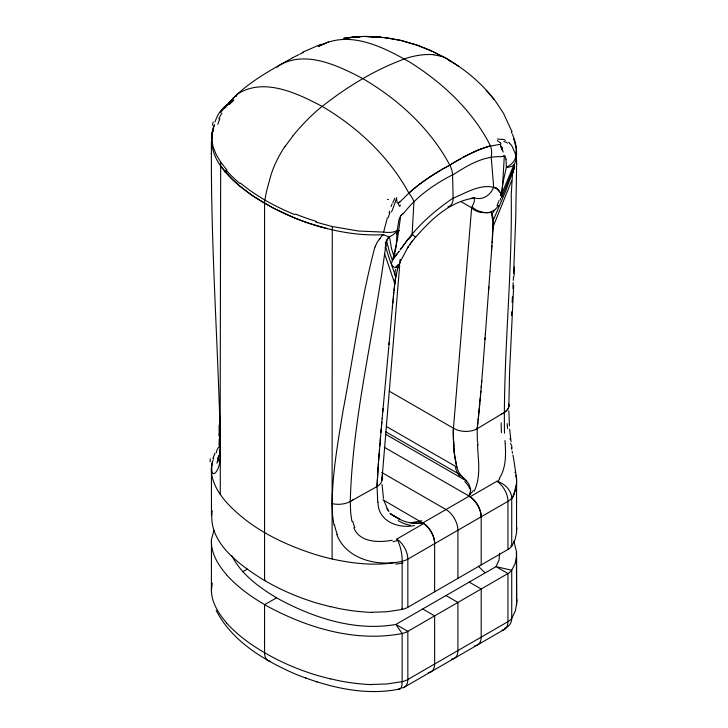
<?xml version="1.0" encoding="UTF-8"?>
<svg xmlns="http://www.w3.org/2000/svg" width="728" height="728" viewBox="0 0 728 728"><rect width="100%" height="100%" fill="white"/><g stroke="black" fill="none" stroke-linecap="round" stroke-linejoin="round"><path stroke-width="1.09" d="M353.08 499.808L350.25 501.455A16.89 9.755 0 0 1 332.095 503.63L332.104 558.977C354.982 564.064 379.042 566.366 402.138 561.297A16.89 9.755 0 0 0 407.844 559.131L507.971 501.328A16.89 9.755 0 0 0 511.729 498.025C516.352 491.518 517.654 483.028 515.834 475.32M396.387 273.3L395.732 276.786L388.088 254.946L385.613 246.674L385.667 244.035M372.135 612.239L386.896 611.766L402.138 609.436A16.89 9.755 0 0 0 407.844 607.27L507.971 549.467A16.89 9.755 0 0 0 511.729 546.164L515.06 539.675L516.543 532.577L516.58 478.341L513.604 458.485M211.384 152.334L211.393 147.884M226.69 622.959C218.764 613.841 211.575 602.693 211.384 590.199L211.466 539.621L213.877 530.403M516.616 165.993L515.715 218.527L513.622 273.4M508.854 406.351L509.555 372.463L513.686 285.531M513.877 541.195L516.48 551.651L516.607 603.548L515.442 610.737L511.729 618.372A16.89 12.822 34.5 0 1 504.777 628.237M219.155 439.384L219.064 445.39M211.402 146.892L211.439 144.371M385.676 245.445L385.758 242.979M211.384 590.199L212.267 583.028M211.466 143.27L211.493 142.542A10.711 0.701 -88.2 0 0 211.484 141.523M211.566 139.367L211.975 133.661L213.659 126.536M504.477 433.196C503.23 353.854 512.485 274.593 511.22 195.177L512.43 174.42M492.874 231.786C493.329 225.462 493.648 217.081 491.355 212.139M213.004 460.305C208.727 471.99 213.541 484.721 220.293 494.421A163.063 94.149 0 0 0 225.516 501.246C249.094 527.791 282.173 543.971 315.552 554.572A166.821 96.314 0 0 0 332.095 558.986M220.102 450.496L220.684 162.107L216.171 154.536L213.168 147.074L211.775 139.867L212.094 133.06A16.89 6.725 12.1 0 1 213.586 130.913M491.837 247.147L493.156 220.921M514.068 276.231L514.432 266.939M351.888 521.284L350.669 512.685L350.25 501.455L377.004 486.568L378.123 466.821M377.004 486.568L378.351 463.627M513.285 280.371L513.458 276.886M512.876 288.497L513.167 282.691M516.543 532.577L516.58 528.846M516.543 556.647L516.48 551.651L516.543 604.786L516.543 556.647L515.06 563.745L511.729 570.233A16.89 9.755 0 0 1 507.971 573.537L407.844 631.34A16.89 9.755 0 0 1 402.138 633.506C354.836 642.642 305.778 627.527 264.564 604.695L264.564 652.834A16.89 9.801 -59.7 0 0 270.379 661.324M502.202 196.169L514.15 166.94L514.086 165.029M512.139 302.466L512.448 296.642M511.42 315.406L511.62 311.839M212.267 510.819C207.425 543.225 240.813 565.592 264.564 580.625L265.311 580.198M211.466 539.621C210.574 552.989 218.273 565.146 226.69 574.82M492.829 232.632L492.619 236.036M492.501 237.738L492.565 236.891M492.383 239.448L492.447 238.593M219.82 455.956C221.794 469.742 208.618 484.939 212.467 461.361M492.265 241.159L492.146 242.87M378.251 465.11L381.208 429.056M399.681 265.52L381.982 479.479M484.966 339.466L485.467 332.76M488.634 289.971L490.035 271.089M491.436 252.48L491.691 249.14M485.358 334.207L488.861 286.877M491.582 250.569L491.928 245.809M378.496 461.689L379.161 453.107M483.392 360.251L485.085 337.901M490.035 271.135L491.455 252.288M483.401 360.16L481.636 382.473M379.297 451.387L379.443 449.667M481.208 387.633L481.772 380.808M516.489 483.692L514.041 493.793M379.725 446.228L380.016 442.788M381.891 480.516L382.519 473.155M473.791 197.661C475.875 200.846 472.718 204.695 471.644 207.771L453.271 430.567M480.78 392.801L481.354 385.967M380.162 441.059L380.462 437.61M480.917 391.118L477.159 429.01L477.359 441.259M480.48 396.25L480.626 394.531M315.879 222.122L332.259 226.517L332.104 503.576C332.523 472.181 338.065 441.159 343.125 410.264C353.444 356.156 360.633 301.246 374.656 247.948A44.426 35.745 -5.7 0 1 375.102 246.856M380.908 432.441L382.145 418.618M381.527 425.534L381.836 422.076M480.025 401.437L480.325 397.979M514.141 167.103L514.068 167.649M382.136 418.709L383.083 408.353M392.483 306.415L388.998 344.526M382.773 411.702L389.189 342.469M392.346 307.862L392.993 300.937M479.543 406.634L479.861 403.166M393.111 299.672L393.821 292.256M392.792 303.039L393.147 299.199M393.311 297.47L393.648 293.994M479.379 408.363L478.514 416.989M393.739 293.111L395.249 279.916M394.003 290.508L394.094 289.635M385.522 247.684L384.493 254.773C373.327 336.928 352.579 418.318 350.25 501.455M394.185 288.761L394.276 287.888M218.464 456.42L218.191 458.977L218.6 455.473M478.16 420.338L478.332 418.664M394.376 287.014L394.576 285.249M477.968 422.012L477.186 428.728A16.881 10.165 2.3 0 1 465.228 431.422A16.917 10.201 2.3 0 1 453.28 428.119L389.334 391.209M394.676 284.366L394.931 282.273M502.074 193.803L504.34 155.746A3.567 2.038 -60.6 0 0 504.031 155.856L503.53 156.129M502.056 193.921L501.647 196.687M394.986 281.854L395.377 279.015M395.268 279.761L398.225 265.893M395.395 278.915L395.659 277.213M400.646 215.652L398.971 219.601L397.179 230.376A16.89 13.313 -2.7 0 1 389.453 236.755L389.344 236.882A2.521 1.993 -15.5 0 1 388.907 237.264L388.142 237.747A2.139 1.647 -15.8 0 0 387.724 238.147L386.55 240.604L389.553 252.352L392.547 260.615L393.439 256.629M218.345 457.493L216.953 463.135L218.882 459.859M501.556 197.243L501.783 197.07M514.014 167.95L513.904 168.55M332.259 226.517L358.576 231.031L383.638 232.105L387.314 217.89M212.194 132.596L213.532 127.018M385.858 242.47L386.022 241.887A7.553 5.415 -10.2 0 1 386.213 241.651L386.459 240.822M513.777 169.069L505.396 191.746L493.147 220.548L492.901 217.581M512.958 171.963L513.449 170.261M213.659 126.563L214.032 125.189M393.475 256.502L397.361 239.849L400.755 215.552A3.567 2.084 -59.5 0 1 401.073 215.297L401.583 214.988M212.913 458.695L215.042 453.034M398.216 266.475L397.634 268.395L396.578 267.34M215.015 122.013C217.363 114.651 221.731 107.289 229.129 104.113M392.801 202.866L394.767 198.307M389.116 212.667L389.708 211.084M511.729 180.489L493.111 226.736M375.084 246.847L376.658 243.307A15.497 12.358 -7.8 0 1 377.077 242.542L378.305 240.704A14.414 11.357 -10.3 0 1 378.924 239.94L379.297 239.43M213.468 459.122L213.723 458.54M400.518 261.279L407.962 247.183M506.024 159.277L506.379 167.331L503.066 182.127L501.082 195.377L513.904 164.91A16.89 15.825 -9.8 0 0 516.17 158.176C517.399 150.023 515.724 141.541 512.294 134.098M474.283 491.045C478.924 481.281 479.197 470.06 478.442 459.468M498.762 205.487L498.443 206.07M386.55 240.604L389.453 236.755A16.89 7.198 38.7 0 1 383.665 234.68C362.353 235.89 340.995 232.551 320.502 226.836M379.861 238.657L381.636 236.118L383.665 234.68M392.747 259.896L396.596 254.527M408.535 246.337L407.307 248.166L410.237 243.88M284.957 146.647L292.711 136.236M494.157 210.883L491.873 213.987L491.573 213.441M394.221 257.757L394.649 257.157M402.975 246.091L403.558 245.272M499.281 478.451C505.915 468.313 505.96 455.464 505.205 443.789M403.822 244.908L404.331 244.199M403.103 245.909L402.129 247.265M403.394 245.5L403.867 244.845M404.24 244.326L404.641 243.78M401.719 247.811L402.184 247.183M404.568 243.88L404.95 243.352M409.8 244.508L412.731 240.568L411.129 242.679M404.886 243.434L406.297 241.514M395.067 256.575L395.577 255.883M401.701 247.848L400.882 248.949M401.374 248.284L400.946 248.867M406.042 241.851L406.634 241.068M395.714 255.701L396.478 254.673M406.406 241.368L407.189 240.331M406.77 240.886L407.525 239.885M400.282 249.74L400.737 249.149M399.344 230.412L397.816 232.423A40.895 12.676 -50.3 0 0 396.341 234.443M396.56 254.573L398.553 251.988M407.316 240.158L408.326 238.857M396.815 254.236L397.17 253.781M228.255 104.532C230.512 104.332 238.375 95.268 230.476 102.848A10.365 9.191 30.7 0 1 229.529 103.44L226.963 104.859L231.349 100.145M407.98 239.294C420.484 223.068 436.236 209.6 453.116 198.116C466.311 192.966 481.636 182.646 496.25 188.17M398.726 251.77L399.235 251.105M398.271 252.352L398.935 251.497M398.307 265.793L398.48 265.584A16.89 12.03 19.3 0 0 400.3 259.459M412.521 240.841C428.665 221.858 447.584 202.238 473.291 198.189L470.643 198.535L473.819 198.171M405.632 210.893C418.145 195.386 435.217 183.738 452.552 174.838M405.105 211.511L404.304 212.43M228.774 102.876L229.957 101.611M230.257 101.292L235.59 95.887M232.723 98.735L233.87 97.579M403.066 213.768L403.576 213.24A26.281 15.561 -60.2 0 0 404.331 212.467M234.161 97.297L234.744 96.715M235.044 96.424L237.146 94.413M235.936 95.559C252.352 79.816 272.609 69.096 292.237 57.985M399.936 201.883L409.3 192.72M409.172 192.829L411.493 190.736M409.373 192.647L418.163 185.285M412.075 190.226L413.822 188.734M414.123 188.497L415.879 187.06M500.791 144.007L500.655 142.897L497.288 140.668M416.471 186.586L419.747 184.075M418.545 184.976L419.446 184.293M419.546 184.239L421.257 182.956M419.892 183.984L424.342 180.744M421.567 182.728L422.176 182.291M422.468 182.091L429.884 176.977M424.661 180.526L425.289 180.08M425.607 179.862L426.553 179.206M426.872 178.988L427.509 178.551M427.837 178.333L428.474 177.896M428.801 177.687L429.447 177.25M429.775 177.041L430.839 176.349M430.093 176.822L433.242 174.802M431.076 176.176L434.207 174.183M227.454 104.568L230.403 103.158M433.387 174.693L435.808 173.182M434.379 174.056L436.436 172.791M503.549 412.885L503.94 412.639A16.89 9.746 0 0 0 508.563 403.94A16.89 9.737 0 0 1 503.94 412.639L503.275 413.049M436.054 173.018L440.222 170.507M436.727 172.6L437.746 171.981M452.215 163.627L448.12 166.011M451.46 164.082L456.329 161.188M438.083 171.781L440.859 170.134M477.186 428.728L502.83 413.322M452.57 163.418L453.125 163.081M322.477 44.617C351.642 30.54 384.675 47.875 410.183 62.371C443.061 83.119 472.8 110.938 490.545 145.955A16.89 12.167 77.3 0 1 491.218 157.175L493.675 187.078A16.89 14.888 -73.4 0 1 473.737 197.625M454.226 162.426L461.397 158.322M440.458 170.361L444.708 167.913M226.927 105.26L228.237 104.55M505.05 629.019L403.721 687.523M456.665 160.988L457.685 160.406M441.832 169.56L442.861 168.96M242.497 571.862L247.283 569.096M399.39 519.073C406.524 522.932 414.914 524.16 422.895 522.859L469.032 496.223C472.709 489.926 469.214 482.437 463.845 478.478M401.747 608.872L402.138 609.436L402.138 561.297A16.89 5.396 78.6 0 0 396.851 539.029L423.632 523.569A16.89 9.755 60 0 1 434.634 543.67L434.634 591.8M384.275 447.283L470.188 496.687L496.969 481.226A16.89 12.503 33.3 0 1 511.729 498.025L511.729 546.164L510.747 545.945M501.11 414.35L503.94 412.721M458.03 160.206L459.04 159.632M264.564 604.695L276.567 597.834C312.421 617.626 354.645 631.695 395.905 624.442L496.023 566.639L499.053 560.005L499.626 553.189M443.889 168.368L445.345 167.549M444.926 167.786L449.795 165.11C430.175 128.419 398.271 99.29 362.599 78.487M459.341 159.468L463.399 157.23M446.31 167.012L447.01 166.621M463.117 157.385L467.749 154.973M463.745 157.048L465.338 156.211M292.574 57.803L297.524 55.273M465.711 156.01L467.358 155.164M467.685 155L473.846 152.025M302.175 52.407L321.166 44.171M468.978 154.345L470.597 153.553M298.18 54.955L298.826 54.645M470.916 153.399L474.756 151.606M299.79 54.181L300.436 53.872M318.291 46.437L324.051 43.725M301.074 53.581L301.711 53.28M318.445 46.41L328.401 41.824M474.092 151.906L480.607 149.103M229.302 104.031L230.548 103.494M302.666 52.853L303.294 52.571M475.029 151.479L478.742 149.686M479.015 149.75L488.715 146.401L499.335 144.499M480.826 149.022L482.318 148.448M482.619 148.339L484.393 147.702M484.684 147.602L487.041 146.865M487.341 146.774L489.089 146.301M489.38 146.228L490.053 146.064M392.283 540.231C379.042 542.706 359.632 542.688 353.826 527.791M399.863 688.988C364.573 696.268 328.091 687.096 295.286 674.037C264.264 660.423 232.168 641.55 216.171 610.383M343.316 38.275L363.782 36.4L386.104 37.783M497.452 139.021L502.575 139.494M502.074 156.602L501.565 156.666A26.281 15.242 -61.3 0 1 500.837 156.72C483.037 155.919 466.957 165.757 452.579 175.111L453.116 198.116M414.532 525.543C398.371 528.901 377.823 521.339 378.014 502.129M395.158 562.425C372.727 565.483 345.272 557.311 336.709 534.343M344.672 38.074L359.641 36.6L358.167 36.737M347.274 37.792L360.933 36.5L346.055 37.911M212.212 135.463C208.272 161.625 234.225 182.919 253.945 196.642M372.135 684.447L386.896 683.974L402.138 681.645A16.89 9.755 0 0 0 407.844 679.479L507.971 621.667A16.89 9.755 0 0 0 511.729 618.372L511.729 570.233L496.023 566.639L507.971 573.537L507.971 621.667A16.89 9.755 60 0 1 502.002 630.166M387.433 199.472L388.352 199.518M379.388 37.092L380.799 37.155L365.137 36.4M366.475 36.436L382.164 37.255M433.679 54.855L441.432 56.302M400.637 40.377L384.839 37.565L400.637 40.377L417.353 45.227L431.868 51.06L443.225 56.948M330.767 606.806L316.735 603.075A210.401 121.476 0 0 1 264.719 580.535M330.767 679.015L316.735 675.284A210.401 121.476 0 0 1 264.719 652.743A209.118 120.73 0 0 1 226.544 623.004M480.435 212.112L479.279 211.793M327.373 228.665L308.836 223.205A206.161 119.028 0 0 1 294.512 217.89L273.464 208.199L254.727 197.188M401.956 40.704L417.353 45.227L431.868 51.06L430.576 50.541M305.396 677.977L306.743 678.441M315.852 681.526L317.062 681.945M294.722 214.614C275.321 206.688 256.684 196.505 240.486 183.128M399.308 519.019L394.367 516.279M398.68 518.7L399.854 519.301L391.218 514.314M433.251 51.715L447.529 59.223M398.444 518.573L395.695 517.062M362.289 78.305C337.574 65.447 304.723 49.422 278.205 66.048A16.89 9.737 59.9 0 0 277.059 67.258M460.879 201.556L471.644 207.771M386.468 426.517L456.784 467.112L458.549 471.753L460.933 475.493M385.74 431.804L460.524 474.975L466.375 480.899L385.74 434.343M381.7 472.436L445.964 509.536A16.89 9.755 60 0 1 457.912 530.23L457.912 578.369M382.837 499.736L423.614 523.541M469.241 582.1L481.19 588.998L481.19 637.136A16.89 9.755 60 0 1 474.884 645.654M445.964 595.54L457.912 602.438L457.912 650.577A16.89 9.755 60 0 1 451.606 659.095M422.686 608.981L434.634 615.87L434.634 664.009A16.89 9.755 60 0 1 428.328 672.526M264.664 203.358L251.533 195.022M395.204 516.78L393.047 515.479M496.223 188.161L500.445 192.774L501.565 197.161L501.31 194.84M394.221 516.197L390.481 513.722M276.567 597.834C258.986 587.168 241.141 574.319 231.713 555.491M496.341 188.224L497.088 188.743M448.393 59.723C465.738 69.988 481.481 83.156 493.857 99.117M447.274 59.004L458.658 66.275M392.838 515.342L389.935 513.304M250.778 194.449L240.176 186.341A204.641 118.145 0 0 1 231.304 178.287L221.221 166.566M415.124 236.937L415.551 237.219L412.121 234.17L413.941 201.793A16.89 6.488 47.1 0 0 408.881 193.102C389.134 156.839 357.939 127.5 322.595 106.634C297.879 93.639 264.191 76.95 237.546 94.049A16.89 6.488 47.1 0 0 236.373 96.46M504.932 155.838L506.005 159.159M497.188 188.816L498.443 189.99M508.681 142.397L509.545 143.134M478.314 566.193L484.593 572.345M513.95 165.019L513.913 164.956A16.89 8.945 19.9 0 1 506.379 167.331A16.89 12.039 -15.9 0 0 515.906 155.746L516.225 148.376L514.268 140.822M463.727 478.36L461.079 475.675M498.507 190.072L499.308 191.073M226.827 169.952L220.684 162.107M486.268 90.254L495.459 101.101L503.512 113.331L512.075 131.877M398.362 204.486L398.871 205.16M472.099 206.97A16.89 12.485 17.2 0 0 490.79 212.212L491.518 213.35M499.435 191.255L499.808 191.782M388.415 510.647L387.05 508.645L388.925 511.52M399.317 205.797L399.745 206.434M500.282 192.501L500.691 193.22M387.696 509.636L384.084 500.864M500.582 145.909L501.128 146.974M501.119 146.929L500.546 145.809L502.502 150.086M511.347 132.178L511.83 133.142M225.07 172.236L224.552 171.135M501.437 147.657L501.665 148.166M513.522 138.921L513.904 139.876M501.019 193.93L501.283 194.722M501.638 147.839L503.23 152.107M400.127 205.087L400.345 205.696M394.776 283.511L384.639 253.863M502.184 149.513L501.628 148.039L502.42 150.232M514.96 472.044L515.16 472.7M456.811 467.194L454.117 451.424M396.569 198.826L397.206 202.948L398.152 203.267A4.932 4.55 85.2 0 0 398.753 202.976M456.774 467.094L454.854 457.794M513.44 457.712L512.894 455.018M333.925 524.897L332.569 515.324L332.104 503.64M512.521 453.125L512.148 451.26M383.474 498.416L382.064 484.439M502.129 147.32L502.293 148.157M511.793 449.413L511.456 447.593M510.883 444.38L510.701 443.325M511.52 444.99L512.002 448.002M510.064 439.212L509.964 438.538M389.453 236.755L391.555 248.694L394.148 257.111L396.26 245.755L397.179 230.376A16.89 6.725 12.1 0 1 383.638 232.105M454.845 457.757L454.536 455.4M511.047 441.796L509.655 429.083M514.077 165.838L514.15 166.94M225.507 172.208L225.362 170.807M454.463 454.773L454.226 452.543M377.605 498.844L377.031 486.55A16.881 10.174 2.2 0 0 381.845 478.187M454.19 452.17L454.026 450.323M454.09 451.06L453.69 445.554M225.826 171.071L225.907 171.963M453.99 449.95L453.335 435.954M504.968 440.531L505.177 443.325M478.396 458.831L477.486 444.699M509.427 425.971L508.863 410.856M516.48 159.787L515.06 152.953L511.902 145.964A32.578 21.376 -34.3 0 0 509.436 143.225M516.562 160.888L516.598 161.998M453.48 441.113L453.389 438.156M516.58 601.055L516.616 602.311M453.38 437.792L453.271 429.693M453.335 435.59L453.298 433.77M453.289 433.051L453.28 431.267M516.607 162.508L516.616 164.737M219.083 425.352L219.146 434.844M211.411 468.322L211.475 515.542M220.293 439.02C217.991 343.898 211.065 248.885 211.384 153.681M507.971 549.467L507.971 501.328A16.89 9.755 60 0 0 496.969 481.226M470.188 496.687A16.89 9.755 60 0 1 481.19 516.789L481.19 564.928M407.844 607.27L407.844 559.131A16.89 9.755 60 0 0 396.851 539.029M264.564 580.625L264.564 203.303A16.89 9.801 -59.7 0 1 264.874 200.018L265.547 196.396A173.428 100.127 -60 0 1 266.821 190.163L271.107 174.529A69.187 39.949 -60 0 1 284.848 146.556M220.293 494.421L220.293 439.093A16.89 9.755 0 0 1 219.465 433.533M408.927 239.093A49.449 15.197 -50.3 0 1 412.567 234.589M453.135 198.125A16.871 9.737 60 0 1 447.866 206.798M452.561 175.166A16.89 9.783 60.3 0 0 451.797 170.188A16.917 9.783 59.9 0 0 449.804 165.11M394.531 274.966A24.151 8.736 -65.6 0 1 395.704 269.351M385.276 246.965A36.691 14.933 -59.5 0 1 385.167 247.966M386.013 245.227A18.2 9.382 -48.9 0 1 386.013 246.446M385.867 243.962A11.721 6.916 -33.7 0 1 386.841 240.595M214.041 126.508A74.392 48.212 -55.9 0 1 214.578 124.615M217.79 124.352A53.299 37.192 -53.2 0 1 219.874 118.873M218.8 118.782A30.485 22.459 -49.9 0 1 221.904 113.213M220.611 112.567A22.14 20.111 -37.9 0 1 226.344 106.743M225.543 105.606A18.173 15.261 -31.6 0 1 226.699 104.877M292.638 136.127A143.179 82.692 -60 0 1 319.61 108.417C345.818 87.469 375.066 69.378 406.77 58.104A143.179 82.674 -60 0 1 433.733 54.691M320.402 226.945A208.099 120.147 0 0 1 265.565 203.658M422.795 522.631A31.149 22.759 8 0 1 411.038 522.786M422.895 522.859A16.89 9.919 60.9 0 1 434.634 543.67M410.601 525.279A24.033 16.808 8.1 0 1 398.207 520.565M493.429 187.351A49.449 20.43 -41.4 0 1 496.032 188.279M491.573 214.178A24.151 15.261 -41.9 0 1 492.146 217.899M512.148 174.529A36.691 20.548 -46.4 0 1 512.339 173.446M513.149 173.046A18.2 7.89 -55.9 0 1 513.495 171.708M514.605 166.221A11.721 2.876 -63.8 0 1 514.15 169.488M441.532 56.092A69.187 39.94 -60 0 1 450.496 61.598M479.079 212.048A17.081 11.994 12 0 1 471.416 207.899M470.561 488.67A31.149 19.92 15.6 0 1 468.932 496.178A16.89 9.582 59.2 0 1 481.19 516.789M464.746 481.618A24.033 15.597 12.3 0 1 469.706 488.679M459.914 476.394A15.697 10.137 80.9 0 1 455.464 467.585M402.921 562.871A63.627 48.139 10.2 0 1 395.732 564.136M372.108 612.412A122.359 70.643 0 0 1 330.894 606.652M514.205 493.848A63.627 41.36 18.9 0 1 512.221 498.243M516.634 526.926A122.359 70.643 0 0 1 516.889 528.828M354.836 527.582A50.605 40.959 19.8 0 1 352.743 521.239M397.752 540.358A52.489 39.995 14.8 0 1 393.075 541.714M337.31 534.27A65.939 50.805 32 0 1 334.507 524.915M421.803 520.693A50.696 35.617 9.7 0 1 413.304 522.231M377.877 502.12A102.775 81.117 25.9 0 1 377.477 498.835M210.155 461.716A65.575 32.341 -11 0 1 210.301 458.849M219.856 450.077A116.398 33.288 77.9 0 1 219.592 455.537M216.362 452.707A16.89 13.122 35.9 0 1 219.665 446.146M403.021 213.668A8.536 4.996 -60 0 1 401.574 214.878M399.89 201.829A13.796 12.749 83.2 0 1 398.698 202.885M392.01 204.022A18.837 1.465 -68.6 0 1 391.082 206.534M396.76 197.443A24.188 2.976 -67.8 0 1 391.537 211.994M388.215 217.599A32.578 8.863 -68.6 0 1 389.899 212.794M397.734 264.792A11.175 6.015 -83.7 0 1 396.341 266.43M396.542 266.73A8.518 4.095 -69.5 0 1 395.422 267.276M392.046 262.389A19.283 11.202 -39.2 0 1 392.092 260.815M393.12 266.575A18.236 9.901 -44.7 0 1 391.336 263.036M395.113 267.376A9.937 4.723 -57.5 0 1 393.457 266.785M379.88 238.666A10.711 8.645 -6.9 0 1 379.315 239.43M385.376 243.179A9.555 4.905 -42.6 0 1 385.431 242.661M400.173 259.632A16.89 11.493 13.3 0 1 398.398 265.647M211.311 154.054A44.426 2.594 -88.9 0 1 211.311 152.671M211.42 147.82A15.497 1.283 -88.6 0 1 211.429 146.847M211.347 144.463A14.414 1.629 -88.3 0 1 211.375 143.298M223.815 107.935A10.21 0.746 -45.6 0 1 224.816 106.516M212.294 125.225A64.464 46.738 -51.6 0 1 213.258 121.94M239.758 183.411A193.357 111.193 0.2 0 1 226.171 170.143M316.498 221.467A195.841 111.147 0.6 0 1 295.431 214.041M501.446 432.596A50.605 7.753 82.6 0 1 501.183 422.777M499.772 478.687A52.489 35.9 20.9 0 1 497.67 481.627M507.571 428.565A65.939 18.054 78.1 0 1 507.179 423.578M473.355 490.627A50.696 33.588 13 0 1 468.423 495.568M477.905 445.381A102.775 22.24 80.6 0 1 477.768 441.978M453.935 445.818A110.356 34.343 76.6 0 1 453.726 441.405M503.539 156.029A8.536 4.932 -60.7 0 1 502.093 156.538M499.344 144.535A13.796 8.818 71.3 0 0 500.391 144.235A4.932 3.14 72.3 0 0 500.809 144.071M502.811 139.266A18.837 10.556 -10.2 0 1 505.441 140.231M503.858 141.432A24.188 12.886 -7.9 0 1 507.48 143.034M493.857 210.237A11.175 9.164 -59.4 0 1 491.273 211.575M495.495 209.191A8.518 5.833 -51.6 0 1 494.003 210.428M500.655 198.471A19.283 6.088 -62.1 0 1 500.236 200.109M499.035 200.637A18.236 6.962 -58.5 0 1 497.015 205.514M497.906 205.997A9.937 5.387 -51.8 0 1 495.941 208.781M516.689 164.255A44.426 1.665 -87.2 0 1 516.689 165.092M516.58 162.208A15.497 0.783 -86 0 1 516.589 162.735M516.58 160.024A14.414 0.956 -84.5 0 1 516.616 160.369M516.525 159.969A10.711 0.537 -87.1 0 1 516.507 159.505M513.331 168.96A9.555 3.321 -56.7 0 1 513.176 169.469M490.845 212.23A16.89 11.83 11.6 0 1 480.525 212.076M372.108 684.62A122.359 70.643 0 0 1 330.894 678.86M398.571 688.925A16.89 5.087 77.1 0 0 402.138 681.645L402.138 633.506L395.905 624.442L407.844 631.34L407.844 679.479A16.89 9.755 60 0 1 401.874 687.969M264.719 604.604A209.118 120.73 0 0 1 226.544 574.874M516.407 597.852A122.359 70.643 0 0 1 516.889 601.037"/></g></svg>
